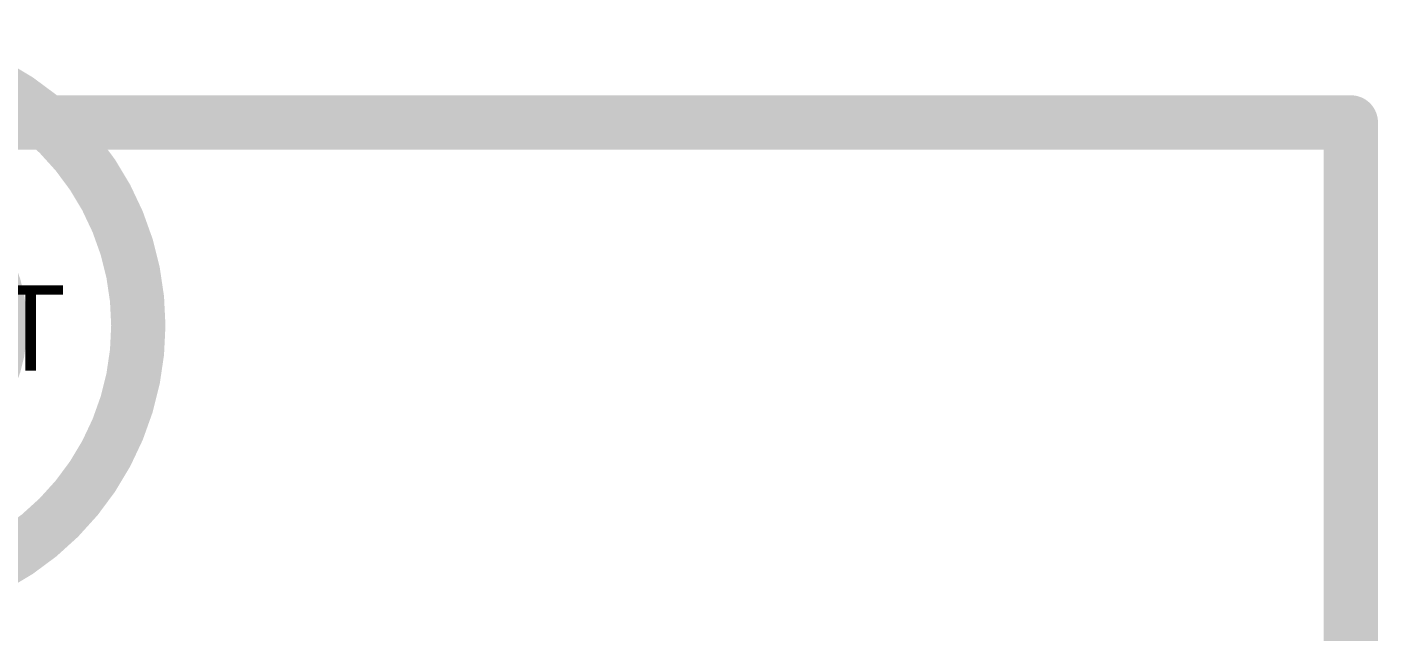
# Model space of a CAD drawing. Header units: millimetres. Extents: x 5 to 399, y 5 to 287.
# Drawn here: x 184.35 to 190.67, y 124.18 to 127.01 of the extents above; entities that cross this region are included whole.
import ezdxf

# ---------------------------------------------------------------- set-up
doc = ezdxf.new("R2010")
doc.units = ezdxf.units.MM
for name, color, linetype in [('BottomLayer', 5, 'Continuous'), ('BottomOverlay', 54, 'Continuous'), ('BottomPaste', 16, 'Continuous'), ('BottomSolder', 6, 'Continuous'), ('TopOverlay', 2, 'Continuous')]:
    doc.layers.add(name, color=color, linetype=linetype)

# ---------------------------------------------------------------- blocks, each defined once
blk = doc.blocks.new('SMD_CAP_PANASONIC_H13_69')
at = {"layer": 'TopOverlay', "const_width": 0.254}
for points in [[(-6.8326, 6.7), (-6.8326, -6.7)], [(3.9934, -6.7), (-6.8326, -6.7)]]:
    blk.add_lwpolyline(points, dxfattribs=at)
at = {"layer": 'TopOverlay', "const_width": 0.127}
blk.add_lwpolyline([(-6.8961, -6.7, 1), (-6.7691, -6.7, 1)], format="xyb", close=True, dxfattribs=at)
blk.add_lwpolyline([(-6.8961, -6.7, 1), (-6.7691, -6.7, 1)], format="xyb", close=True, dxfattribs=at)
blk = doc.blocks.new('TP1_5MM_B_137')
at = {"layer": 'BottomLayer', "const_width": 0.75}
blk.add_lwpolyline([(-0.375, 0, 1), (0.375, 0, 1)], format="xyb", close=True, dxfattribs=at)
at = {"layer": 'BottomOverlay'}
for points, const_width in [([(1.27, 0, 1), (-1.27, 0, 1)], 0.254), ([(-1.3335, 0, 1), (-1.2065, 0, 1)], 0.127), ([(1.2065, 0, 1), (1.3335, 0, 1)], 0.127)]:
    blk.add_lwpolyline(points, format="xyb", close=True, dxfattribs=dict(at, const_width=const_width))
at = {"layer": 'BottomPaste', "const_width": 0.75}
blk.add_lwpolyline([(-0.375, 0, 1), (0.375, 0, 1)], format="xyb", close=True, dxfattribs=at)
at = {"layer": 'BottomSolder', "const_width": 0.75}
blk.add_lwpolyline([(-0.375, 0, 1), (0.375, 0, 1)], format="xyb", close=True, dxfattribs=at)

msp = doc.modelspace()

# ---------------------------------------------------------------- block references
for name, p, rotation in [('TP1_5MM_B_137', (183.6016, 125.6112), 270), ('SMD_CAP_PANASONIC_H13_69', (183.7124, 119.8618), 180)]:
    msp.add_blockref(name, p, dxfattribs=dict(rotation=rotation))

# ---------------------------------------------------------------- texts
at = {"layer": 'BottomOverlay', "text_generation_flag": 2}
msp.add_text('TP407', height=0.4, dxfattribs=at).set_placement((184.531, 125.3998))

doc.saveas('drawing.dxf')
